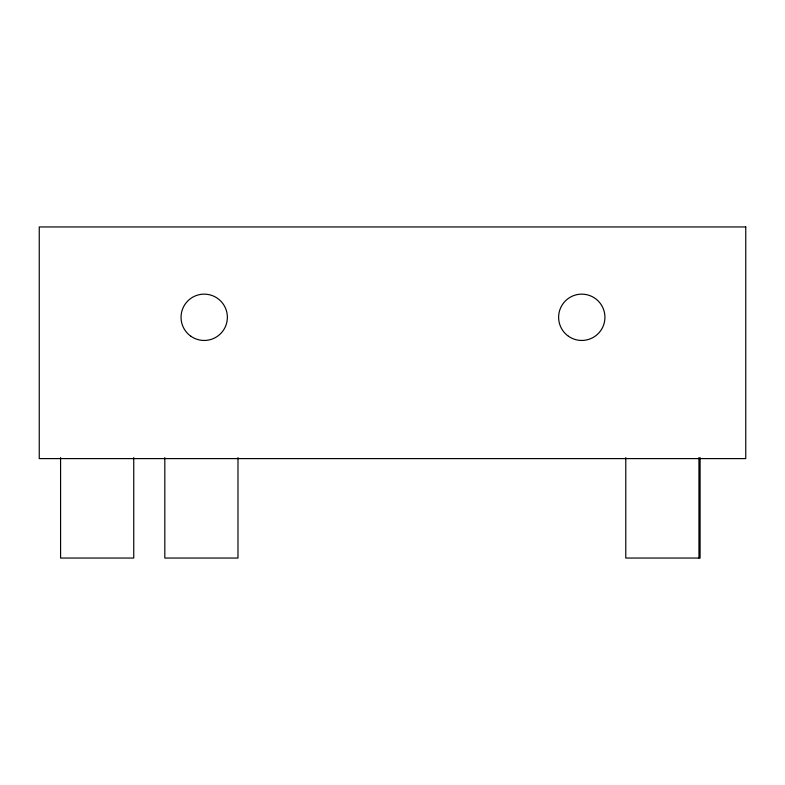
<?xml version="1.0" encoding="UTF-8"?>
<svg xmlns="http://www.w3.org/2000/svg" width="785" height="785" viewBox="0 0 785 785"><rect width="100%" height="100%" fill="white"/><g stroke="black" fill="none" stroke-linecap="round" stroke-linejoin="round"><path stroke-width="1.18" d="M700.102 457.596L700.102 558.047L625.782 558.047L625.782 457.596M698.944 457.596L698.944 558.047M237.983 457.596L237.983 558.047L164.821 558.047L164.821 457.596M133.744 457.596L133.744 558.047L60.582 558.047L60.582 457.596M745.75 226.953L39.25 226.953L39.25 458.597L745.75 458.597L745.75 226.953M190.863 336.235A23.167 23.167 0 0 0 227.277 319.377A23.167 23.167 0 0 0 194.474 296.279A23.167 23.167 0 0 0 190.863 336.235M568.438 336.235A23.167 23.167 0 0 0 604.842 319.377A23.167 23.167 0 0 0 572.049 296.279A23.167 23.167 0 0 0 568.438 336.235"/></g></svg>
